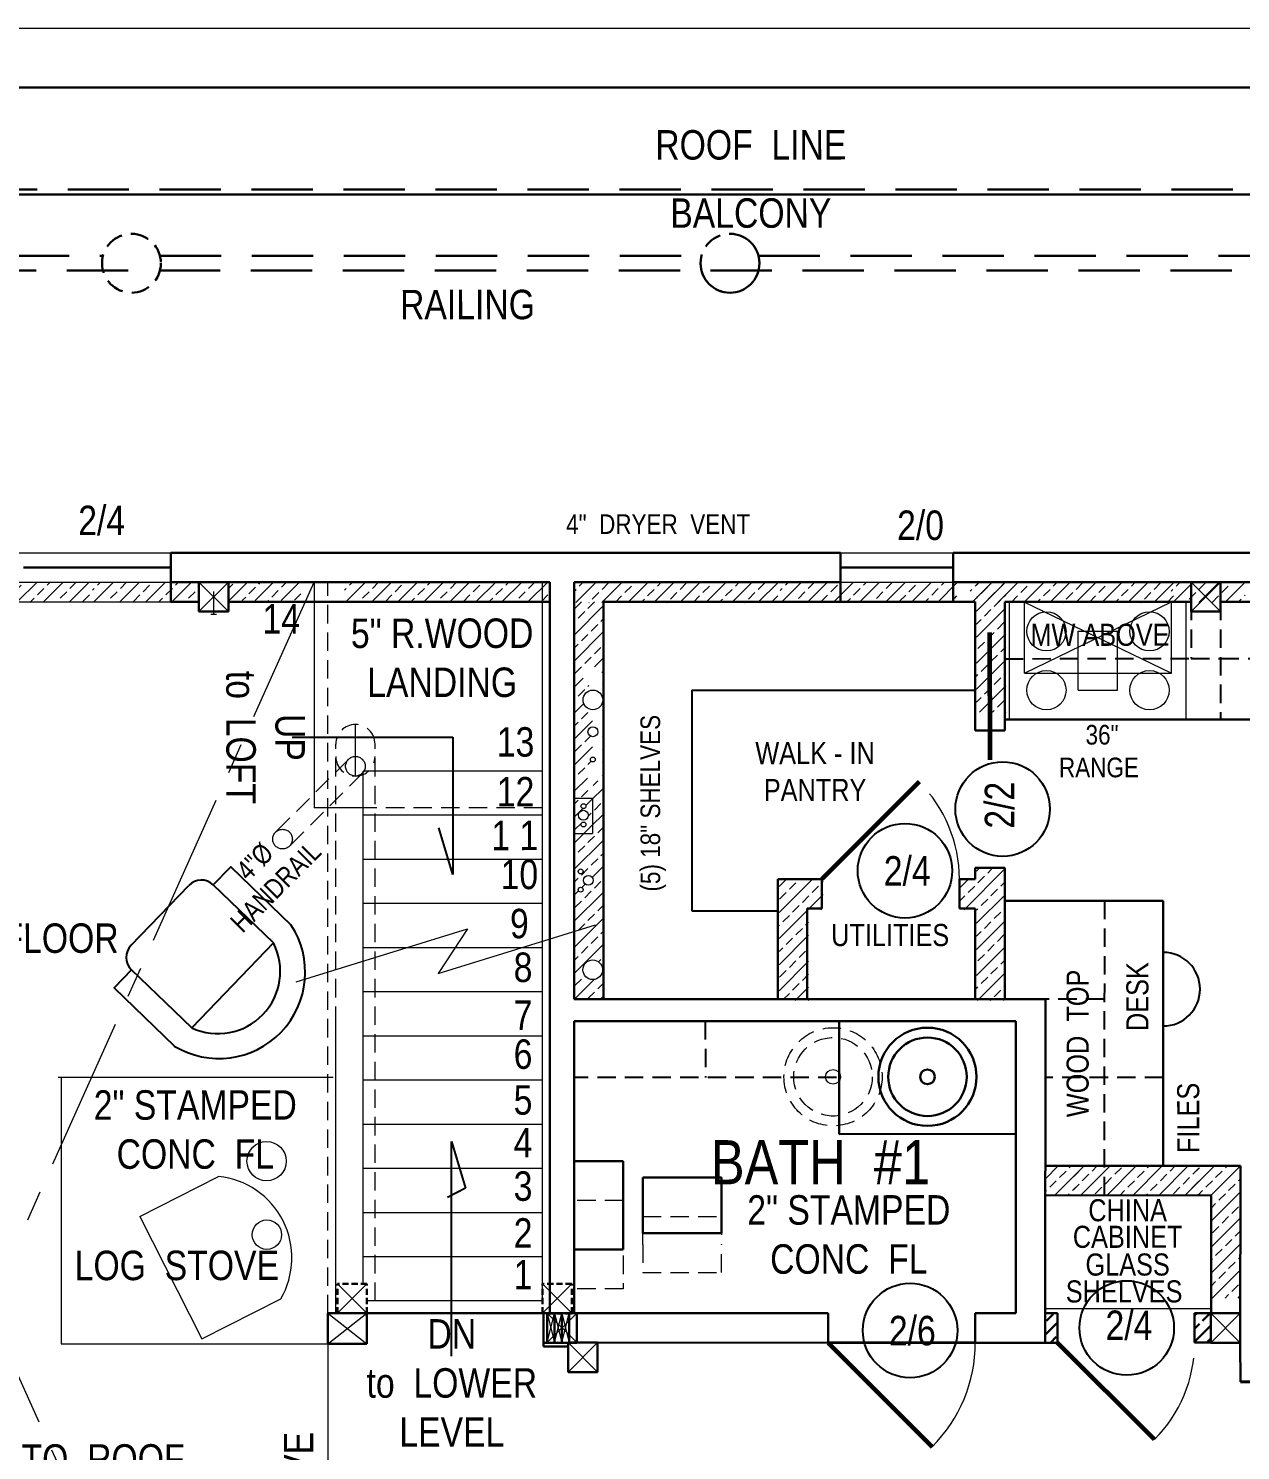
# Model space of a CAD drawing. Header units: inches. Extents: x 3832 to 8152, y 959 to 2015.
# Drawn here: x 7366.6 to 7613.7, y 1483.9 to 1773.8 of the extents above; entities that cross this region are included whole.
import ezdxf

# ---------------------------------------------------------------- set-up
doc = ezdxf.new("R2010")
doc.units = ezdxf.units.IN
doc.header["$MEASUREMENT"] = 0
for name, pattern in [('CENTER', [2, 1.25, -0.25, 0.25, -0.25]), ('DASHDOT2', [0.5, 0.25, -0.125, 0, -0.125]), ('HIDDEN', [0.375, 0.25, -0.125])]:
    doc.linetypes.add(name, pattern=pattern)
for name, color, linetype, lineweight in [('APPLIANCES', 7, 'Continuous', 20), ('BUILT-INS', 36, 'Continuous', 25), ('CABINETS', 36, 'HIDDEN', 25), ('COUNTERTOPS', 7, 'Continuous', 30), ('DOORS', 7, 'Continuous', 60), ('FLOORING', 7, 'Continuous', 20), ('FURNITURE', 36, 'Continuous', 25), ('NEW FRAMING', 6, 'Continuous', 30), ('PLUMBING', 3, 'Continuous', 20), ('ROOF', 7, 'HIDDEN', 30), ('ROOF FRAMING', 7, 'Continuous', 20), ('STAIRS', 7, 'Continuous', 20), ('STAMPED  CONC  FL', 1, 'Continuous', 20), ('STOVE HEATING', 1, 'Continuous', 40), ('WALL FRAMING', 9, 'CENTER', 30), ('WALLS', 7, 'Continuous', 30), ('WINDOWS', 5, 'Continuous', 30)]:
    doc.layers.add(name, color=color, linetype=linetype, lineweight=lineweight)
for name, color, linetype in [('TEXT', 7, 'Continuous'), ('TEXT80', 9, 'Continuous'), ('TITLE BLOCK', 7, 'Continuous')]:
    doc.layers.add(name, color=color, linetype=linetype)
doc.styles.add('ARCHENT', font='technical.ttf', dxfattribs={"height": 6})
pattern_1 = [(45, (2723.5756, 93.7525), (-2.6516504, 2.6516504), []), (45, (2726.2272, 93.7525), (-2.6516504, 2.6516504), [1.875, -0.9375])]

msp = doc.modelspace()

# ---------------------------------------------------------------- hatches: boundary and pattern name
at = {"layer": 'DOORS', "linetype": 'Continuous', "lineweight": 9, "ltscale": 25}
h = msp.add_hatch(dxfattribs=at)
h.set_pattern_fill('ANSI33', color=6, scale=15, style=0)
h.set_pattern_definition([(45, (2402.5394, 396.7866), (-2.6516504, 2.6516504), []), (45, (2405.191, 396.7866), (-2.6516504, 2.6516504), [1.875, -0.9375])])
h.paths.add_polyline_path([(7379.56, 1659.94), (7337.56, 1659.94), (7337.56, 1656.94), (7379.56, 1656.94)])
h.paths.add_polyline_path([(7379.56, 1660.91), (7337.56, 1660.91), (7337.56, 1659.94), (7379.56, 1659.94)])
h = msp.add_hatch(dxfattribs=at)
h.set_pattern_fill('ANSI33', color=6, scale=15, style=0)
h.set_pattern_definition([(45, (2444.6346, 396.7866), (-2.6516504, 2.6516504), []), (45, (2447.2863, 396.7866), (-2.6516504, 2.6516504), [1.875, -0.9375])])
h.paths.add_polyline_path([(7401.34, 1656.94), (7401.34, 1659.94), (7379.65, 1659.94), (7379.65, 1656.94)])
h.paths.add_polyline_path([(7401.34, 1659.94), (7401.34, 1660.91), (7379.65, 1660.91), (7379.65, 1659.94)])
h = msp.add_hatch(dxfattribs=at)
h.set_pattern_fill('ANSI33', color=6, scale=15, style=0)
h.set_pattern_definition([(45, (2445.6567, 397.017), (-2.6516504, 2.6516504), []), (45, (2448.3084, 397.017), (-2.6516504, 2.6516504), [1.875, -0.9375])])
h.paths.add_polyline_path([(7407.34, 1660.17), (7407.34, 1657.17), (7422.67, 1657.17), (7422.67, 1660.17)])
h.paths.add_polyline_path([(7407.34, 1660.91), (7407.34, 1660.17), (7422.67, 1660.17), (7422.67, 1660.91)])
h = msp.add_hatch(dxfattribs=at)
h.set_pattern_fill('ANSI33', color=6, scale=15, style=0)
h.set_pattern_definition([(45, (2496.0007, 396.7866), (-2.6516504, 2.6516504), []), (45, (2498.6523, 396.7866), (-2.6516504, 2.6516504), [1.875, -0.9375])])
h.paths.add_polyline_path([(7473.02, 1659.94), (7431.02, 1659.94), (7431.02, 1656.94), (7473.02, 1656.94)])
h.paths.add_polyline_path([(7473.02, 1660.91), (7431.02, 1660.91), (7431.02, 1659.94), (7473.02, 1659.94)])
h = msp.add_hatch(dxfattribs=at)
h.set_pattern_fill('ANSI33', color=6, scale=15, style=0)
h.set_pattern_definition([(45, (2542.824, 396.599), (-2.6516504, 2.6516504), []), (45, (2545.4756, 396.599), (-2.6516504, 2.6516504), [1.875, -0.9375])])
h.paths.add_polyline_path([(7519.84, 1659.76), (7477.84, 1659.76), (7477.84, 1656.76), (7519.84, 1656.76)])
h.paths.add_polyline_path([(7519.84, 1660.91), (7477.84, 1660.91), (7477.84, 1659.76), (7519.84, 1659.76)])
h = msp.add_hatch(dxfattribs=at)
h.set_pattern_fill('ANSI33', color=6, scale=15, style=0)
h.set_pattern_definition([(45, (2584.8256, 396.7523), (-2.6516504, 2.6516504), []), (45, (2587.4772, 396.7523), (-2.6516504, 2.6516504), [1.875, -0.9375])])
h.paths.add_polyline_path([(7555.84, 1656.91), (7555.84, 1659.91), (7519.84, 1659.91), (7519.84, 1656.91)])
h.paths.add_polyline_path([(7555.84, 1660.91), (7519.84, 1660.91), (7519.84, 1659.91), (7555.84, 1659.91)])
h = msp.add_hatch(dxfattribs=at)
h.set_pattern_fill('ANSI33', color=6, scale=15, style=0)
h.set_pattern_definition([(45, (2623.5272, 396.599), (-2.6516504, 2.6516504), []), (45, (2626.179, 396.599), (-2.6516504, 2.6516504), [1.875, -0.9375])])
h.paths.add_polyline_path([(7600.54, 1659.76), (7558.54, 1659.76), (7558.54, 1656.76), (7600.54, 1656.76)])
h.paths.add_polyline_path([(7600.54, 1660.91), (7558.54, 1660.91), (7558.54, 1659.76), (7600.54, 1659.76)])
h = msp.add_hatch(dxfattribs=at)
h.set_pattern_fill('ANSI33', color=6, scale=15, style=0)
h.set_pattern_definition([(45, (2664.496, 396.599), (-2.6516504, 2.6516504), []), (45, (2667.1475, 396.599), (-2.6516504, 2.6516504), [1.875, -0.9375])])
h.paths.add_polyline_path([(7614.59, 1659.76), (7614.59, 1660.91), (7599.51, 1660.91), (7599.51, 1659.76)])
h.paths.add_polyline_path([(7614.59, 1656.76), (7614.59, 1659.76), (7599.51, 1659.76), (7599.51, 1656.76)])
h = msp.add_hatch(dxfattribs=at)
h.set_pattern_fill('ANSI33', color=6, scale=15, style=0)
h.set_pattern_definition([(45, (2715.569, 93.495), (-2.6516504, 2.6516504), []), (45, (2718.2205, 93.495), (-2.6516504, 2.6516504), [1.875, -0.9375])])
h.paths.add_polyline_path([(7528.59, 1600.15), (7523.58, 1600.15), (7523.58, 1575.65), (7525.59, 1575.65), (7525.59, 1594.15), (7528.59, 1594.15)])
h.paths.add_polyline_path([(7521.58, 1600.15), (7519.59, 1600.15), (7519.59, 1575.65), (7521.58, 1575.65)])
h.paths.add_polyline_path([(7523.58, 1600.15), (7521.58, 1600.15), (7521.58, 1575.65), (7523.58, 1575.65)])
h.paths.add_polyline_path([(7563.58, 1602.42), (7559.84, 1602.42), (7559.84, 1600.15), (7556.59, 1600.15), (7556.59, 1594.15), (7559.84, 1594.15), (7559.84, 1575.65), (7563.58, 1575.65)])
h.paths.add_polyline_path([(7565.58, 1602.42), (7563.58, 1602.42), (7563.58, 1575.65), (7565.58, 1575.66)])
h.paths.add_polyline_path([(7559.83, 1634.42), (7565.85, 1634.42), (7565.83, 1660.65), (7559.83, 1660.65)])
h = msp.add_hatch(dxfattribs=at)
h.set_pattern_fill('ANSI33', color=6, scale=15, style=0)
h.set_pattern_definition(pattern_1)
h.paths.add_polyline_path([(7481.59, 1638.91), (7481.59, 1639.69, -0.407485), (7479.64, 1641.69), (7477.84, 1641.69), (7477.84, 1620.99), (7479.78, 1620.99, -0.299331), (7481.59, 1622.24), (7481.59, 1624.26, -0.387451), (7481.14, 1624.76, -0.387451), (7481.59, 1625.26), (7481.59, 1629.42, -0.400785), (7480.64, 1630.42, -0.400785), (7481.59, 1631.42), (7481.59, 1634.91, -0.407485), (7479.64, 1636.91, -0.407485)])
h.paths.add_polyline_path([(7479.64, 1620.24, -0.096396), (7479.78, 1620.99), (7477.84, 1620.99), (7477.84, 1619.49), (7479.78, 1619.49, -0.096396)])
h.paths.add_polyline_path([(7481.59, 1618.24, -0.299331), (7479.78, 1619.49), (7477.84, 1619.49), (7477.84, 1616.91), (7481.59, 1616.91)])
h.paths.add_polyline_path([(7483.59, 1619.49), (7483.49, 1619.49, -0.31192), (7481.59, 1618.24), (7481.59, 1600.61, -0.126029), (7481.71, 1600.13, -0.126029), (7481.59, 1599.65), (7481.59, 1583.91, -0.375424), (7483.59, 1582.2)])
h.paths.add_polyline_path([(7483.59, 1620.67, 0.042373), (7483.49, 1620.99), (7481.59, 1620.99), (7481.59, 1619.49), (7483.49, 1619.49, 0.042373), (7483.59, 1619.81)])
h.paths.add_polyline_path([(7481.59, 1620.99), (7479.78, 1620.99, 0.096396), (7479.64, 1620.24, 0.096396), (7479.78, 1619.49), (7481.59, 1619.49)])
h.paths.add_polyline_path([(7481.59, 1609.71), (7477.84, 1609.71), (7477.84, 1589.7), (7481.59, 1590.86), (7481.59, 1599.65, -0.776153), (7479.71, 1600.13, -0.776153), (7481.59, 1600.61)])
h.paths.add_polyline_path([(7479.65, 1601.96, -1), (7478.65, 1601.96, -1)], flags=16)
h.paths.add_polyline_path([(7479.65, 1598.23, -1), (7478.65, 1598.23, -1)], flags=16)
h.paths.add_polyline_path([(7481.59, 1590.86), (7477.84, 1589.7), (7477.84, 1575.91), (7481.59, 1575.91), (7481.59, 1579.91, -0.411157), (7479.61, 1581.91, -0.411157), (7481.59, 1583.91)])
h.paths.add_polyline_path([(7483.59, 1581.62, -0.375424), (7481.59, 1579.91), (7481.59, 1575.91), (7483.59, 1575.91)])
h.paths.add_polyline_path([(7481.58, 1616.91), (7477.84, 1616.91), (7477.84, 1609.71), (7481.58, 1609.71)])
h.paths.add_polyline_path([(7478.72, 1613.41, -1), (7480.72, 1613.41, -1)], flags=16)
h.paths.add_polyline_path([(7480.22, 1611.52, -1), (7479.22, 1611.52, -1)], flags=16)
h.paths.add_polyline_path([(7479.22, 1615.25, -1), (7480.22, 1615.25, -1)], flags=16)
edge = h.paths.add_edge_path()
edge.add_line((7483.84, 1656.91), (7477.84, 1656.91))
edge.add_line((7477.84, 1656.91), (7477.84, 1641.69))
edge.add_line((7477.84, 1641.69), (7479.64, 1641.69))
edge.add_arc((7481.64, 1641.69), 2, -12.3188, 180, ccw=False)
edge.add_line((7483.59, 1641.26), (7483.59, 1637.34))
edge.add_arc((7481.64, 1636.91), 2, -12.3188, 12.3188, ccw=False)
edge.add_line((7483.59, 1636.48), (7483.59, 1620.99))
edge.add_line((7483.59, 1620.99), (7483.84, 1620.99))
edge.add_line((7483.84, 1620.99), (7483.84, 1656.91))
h = msp.add_hatch(dxfattribs=at)
h.set_pattern_fill('ANSI33', color=6, scale=15, style=0)
h.set_pattern_definition(pattern_1)
h.paths.add_polyline_path([(7605.18, 1541.95), (7579.59, 1541.96), (7579.59, 1535.95), (7605.18, 1535.91)])
h.paths.add_polyline_path([(7579.59, 1541.96), (7577.59, 1541.96), (7577.59, 1535.95), (7579.59, 1535.95)])
h.paths.add_polyline_path([(7577.59, 1541.96), (7573.87, 1541.96), (7573.86, 1535.96), (7577.59, 1535.95)])
h = msp.add_hatch(dxfattribs=at)
h.set_pattern_fill('ANSI33', color=6, scale=15, style=0)
h.set_pattern_definition(pattern_1)
h.paths.add_polyline_path([(7613.64, 1535.9), (7607.65, 1535.91), (7607.65, 1514.97), (7613.61, 1514.96)])
h.paths.add_polyline_path([(7613.65, 1541.95), (7579.59, 1541.96), (7579.59, 1535.95), (7607.65, 1535.91), (7613.64, 1535.9)])
at = {"layer": 'NEW FRAMING', "linetype": 'Continuous', "lineweight": 9, "ltscale": 25}
h = msp.add_hatch(dxfattribs=at)
h.set_pattern_fill('ANSI33', color=256, scale=15, style=0)
h.set_pattern_definition([(45, (2584.8256, 396.7523), (-2.6516504, 2.6516504), []), (45, (2587.4772, 396.7523), (-2.6516504, 2.6516504), [1.875, -0.9375])])
h.paths.add_polyline_path([(7555.84, 1656.91), (7555.84, 1659.91), (7519.84, 1659.91), (7519.84, 1656.91)])
h.paths.add_polyline_path([(7555.84, 1660.91), (7519.84, 1660.91), (7519.84, 1659.91), (7555.84, 1659.91)])
at = {"layer": 'WALLS', "ltscale": 25}
h = msp.add_hatch(dxfattribs=at)
h.set_pattern_fill('ANSI33', color=6, scale=15, style=0)
h.set_pattern_definition(pattern_1)
h.paths.add_polyline_path([(7576.37, 1511.91), (7573.85, 1511.91), (7573.84, 1505.91), (7576.37, 1505.91)])
h.paths.add_polyline_path([(7607.6, 1511.91), (7604.3, 1511.91), (7604.3, 1505.95), (7607.6, 1505.96)])

# ---------------------------------------------------------------- linework, layer by layer
at = {"layer": 'APPLIANCES', "color": 9, "lineweight": 30, "ltscale": 15}
msp.add_line((7603.6, 1660.91), (7603.58, 1654.91), dxfattribs=at)
at = {"layer": 'APPLIANCES', "color": 6, "linetype": 'Continuous', "lineweight": 20, "ltscale": 25}
for p, q in [((7566.59, 1632.91), (7566.59, 1656.89)), ((7569.59, 1642.38), (7569.59, 1656.89)), ((7599.59, 1642.38), (7599.58, 1656.89)), ((7602.59, 1632.91), (7602.58, 1656.89)), ((7580.59, 1638.89), (7580.59, 1650.93)), ((7580.59, 1650.93), (7588.59, 1650.93)), ((7588.59, 1638.89), (7588.59, 1650.93)), ((7569.59, 1642.38), (7599.59, 1642.38)), ((7580.59, 1638.89), (7588.59, 1638.89))]:
    msp.add_line(p, q, dxfattribs=at)
at = {"layer": 'APPLIANCES', "color": 6, "linetype": 'Continuous', "lineweight": 9, "ltscale": 150}
for p, q in [((7569.5, 1656.89), (7599.59, 1642.38)), ((7569.59, 1642.38), (7599.59, 1656.89))]:
    msp.add_line(p, q, dxfattribs=at)
at = {"layer": 'APPLIANCES', "color": 7, "lineweight": 20, "ltscale": 15}
msp.add_line((7389.29, 1531.66), (7405.34, 1539.8), dxfattribs=at)
at = {"layer": 'APPLIANCES', "color": 6, "ltscale": 15}
for centre in [(7574.09, 1650.89), (7595.09, 1650.89), (7574.09, 1638.89), (7595.09, 1638.89)]:
    msp.add_circle(centre, 4, dxfattribs=at)
at = {"layer": 'BUILT-INS', "color": 6, "ltscale": 15}
for p, q in [((7501.84, 1638.91), (7501.84, 1593.91)), ((7501.84, 1638.91), (7559.59, 1638.9)), ((7501.84, 1593.91), (7519.34, 1593.91))]:
    msp.add_line(p, q, dxfattribs=at)
at = {"layer": 'CABINETS', "color": 6, "ltscale": 15}
for p, q in [((7603.58, 1656.89), (7603.56, 1645.37)), ((7609.58, 1656.9), (7609.58, 1632.91)), ((7565.6, 1645.31), (7603.56, 1645.37)), ((7603.56, 1645.37), (7609.58, 1645.38)), ((7609.58, 1645.38), (7675.59, 1645.4)), ((7585.91, 1595.96), (7585.85, 1536.08)), ((7504.56, 1571.46), (7504.57, 1559.96)), ((7531.3, 1559.94), (7477.84, 1559.99))]:
    msp.add_line(p, q, dxfattribs=at)
at = {"layer": 'CABINETS', "color": 6, "linetype": 'HIDDEN', "ltscale": 15}
for p, q in [((7585.89, 1575.91), (7573.89, 1575.91)), ((7597.89, 1559.96), (7573.89, 1559.96))]:
    msp.add_line(p, q, dxfattribs=at)
at = {"layer": 'CABINETS', "color": 6, "linetype": 'Continuous', "lineweight": 20, "ltscale": 25}
msp.add_line((7573.9, 1512.91), (7607.65, 1512.91), dxfattribs=at)
at = {"layer": 'COUNTERTOPS', "color": 6, "ltscale": 15}
for p, q in [((7565.6, 1632.91), (7729.59, 1632.91)), ((7597.91, 1595.96), (7565.6, 1595.96)), ((7531.84, 1548.41), (7567.84, 1548.51))]:
    msp.add_line(p, q, dxfattribs=at)
at = {"layer": 'COUNTERTOPS', "color": 6, "linetype": 'Continuous', "ltscale": 25}
for p, q in [((7597.91, 1595.96), (7597.89, 1541.95)), ((7531.84, 1548.41), (7531.84, 1571.41))]:
    msp.add_line(p, q, dxfattribs=at)
at = {"layer": 'COUNTERTOPS', "color": 6, "linetype": 'Continuous', "lineweight": 40, "ltscale": 25}
msp.add_line((7676.64, 1497.9), (7613.64, 1497.96), dxfattribs=at)
at = {"layer": 'DOORS', "color": 6, "linetype": 'Continuous', "ltscale": 15}
msp.add_line((7562.59, 1624.68), (7562.58, 1650.68), dxfattribs=at)
at = {"layer": 'DOORS', "color": 6, "ltscale": 15}
for p, q in [((7548.13, 1620.21), (7528.34, 1600.4)), ((7596.1, 1486.16), (7576.37, 1505.85))]:
    msp.add_line(p, q, dxfattribs=at)
at = {"layer": 'DOORS', "color": 9, "linetype": 'Continuous', "ltscale": 15}
msp.add_line((7529.59, 1505.91), (7550.81, 1484.7), dxfattribs=at)
at = {"layer": 'DOORS', "color": 9, "linetype": 'Continuous', "lineweight": 5, "ltscale": 15}
msp.add_arc((7529.59, 1505.91), 30, 315, 0, dxfattribs=at)
at = {"layer": 'FLOORING', "color": 6, "linetype": 'Continuous', "lineweight": 40, "ltscale": 25}
msp.add_line((7529.59, 1505.95), (7559.59, 1505.89), dxfattribs=at)
at = {"layer": 'FURNITURE', "linetype": 'Continuous', "ltscale": 0.75}
for p, q in [((7387.5, 1586.9), (7399.26, 1599.12)), ((7416.53, 1587.38), (7399.88, 1570.08))]:
    msp.add_line(p, q, dxfattribs=at)
for points in [[(7416.53, 1587.38), (7416.53, 1587.38), (7404.25, 1599.21), (7407.82, 1602.92), (7420.1, 1591.09)], [(7399.89, 1570.09), (7399.89, 1570.09), (7387.61, 1581.91), (7384.04, 1578.21), (7396.33, 1566.38)]]:
    msp.add_lwpolyline(points, dxfattribs=at)
for centre, radius, start, end in [((7401.8, 1596.67), 3.53, 46.0859, 136.0859), ((7405.43, 1581.41), 17.58, 238.7663, 33.4056), ((7390.06, 1584.46), 3.53, 136.0859, 226.0859), ((7405.24, 1581.59), 12.69, 245.0105, 27.1613)]:
    msp.add_arc(centre, radius, start, end, dxfattribs=at)
at = {"layer": 'FURNITURE', "color": 46, "ltscale": 15}
msp.add_arc((7597.9, 1577.96), 7.5, 269.9192, 89.9192, dxfattribs=at)
at = {"layer": 'NEW FRAMING', "ltscale": 15}
for p, q in [((7483.84, 1656.91), (7559.59, 1656.91)), ((7559.59, 1630.68), (7559.59, 1656.91)), ((7559.59, 1600.41), (7559.59, 1602.68)), ((7559.59, 1575.91), (7559.59, 1594.41))]:
    msp.add_line(p, q, dxfattribs=at)
at = {"layer": 'PLUMBING', "lineweight": 20, "ltscale": 15}
for p, q in [((7477.84, 1616.91), (7481.58, 1616.91)), ((7481.58, 1616.91), (7481.58, 1609.71)), ((7477.84, 1609.71), (7481.58, 1609.71))]:
    msp.add_line(p, q, dxfattribs=at)
at = {"layer": 'PLUMBING', "color": 6, "linetype": 'Continuous', "lineweight": 30, "ltscale": 15}
for p, q in [((7487.84, 1542.91), (7477.84, 1542.91)), ((7487.84, 1524.91), (7487.84, 1542.91)), ((7491.84, 1528.21), (7491.84, 1539.61)), ((7491.84, 1539.61), (7507.84, 1539.61)), ((7507.84, 1539.61), (7507.84, 1528.21)), ((7491.84, 1528.21), (7507.84, 1528.21)), ((7487.84, 1524.91), (7477.84, 1524.91))]:
    msp.add_line(p, q, dxfattribs=at)
at = {"layer": 'PLUMBING', "color": 9, "linetype": 'HIDDEN', "lineweight": 20, "ltscale": 15}
for p, q in [((7487.84, 1534.91), (7477.84, 1534.91)), ((7487.84, 1534.91), (7487.84, 1516.91)), ((7491.84, 1525.91), (7491.84, 1531.61)), ((7491.84, 1531.61), (7507.84, 1531.61)), ((7507.84, 1531.61), (7507.84, 1525.91)), ((7491.84, 1525.91), (7491.84, 1520.21)), ((7507.84, 1520.21), (7507.84, 1525.91)), ((7491.84, 1520.21), (7507.84, 1520.21)), ((7487.84, 1516.91), (7477.84, 1516.91))]:
    msp.add_line(p, q, dxfattribs=at)
at = {"layer": 'PLUMBING', "color": 3, "linetype": 'HIDDEN', "lineweight": 20, "ltscale": 15}
for p, q in [((7487.84, 1525.91), (7487.84, 1534.91)), ((7487.84, 1533.91), (7487.84, 1524.91))]:
    msp.add_line(p, q, dxfattribs=at)
at = {"layer": 'PLUMBING', "color": 3, "lineweight": 20, "ltscale": 15}
for centre, radius in [((7481.64, 1636.91), 2), ((7481.64, 1630.42), 1), ((7481.64, 1624.76), 0.5), ((7479.72, 1613.41), 1), ((7479.72, 1615.25), 0.5), ((7479.72, 1611.52), 0.5), ((7479.15, 1601.96), 0.5), ((7480.71, 1600.13), 1), ((7479.15, 1598.23), 0.5), ((7481.61, 1581.91), 2)]:
    msp.add_circle(centre, radius, dxfattribs=at)
at = {"layer": 'PLUMBING', "color": 252, "linetype": 'HIDDEN', "lineweight": 20, "ltscale": 15}
for radius in [10, 8]:
    msp.add_circle((7530.59, 1560.1), radius, dxfattribs=at)
at = {"layer": 'PLUMBING', "color": 6, "linetype": 'Continuous', "lineweight": 30, "ltscale": 15}
for radius in [10, 8, 1.5]:
    msp.add_circle((7549.84, 1560.1), radius, dxfattribs=at)
at = {"layer": 'PLUMBING', "color": 252, "linetype": 'Continuous', "lineweight": 5, "ltscale": 15}
msp.add_circle((7530.59, 1560.1), 1.5, dxfattribs=at)
at = {"layer": 'ROOF', "linetype": 'Continuous', "ltscale": 50}
msp.add_line((7215.55, 1739.91), (7757.59, 1739.91), dxfattribs=at)
at = {"layer": 'ROOF', "linetype": 'HIDDEN', "ltscale": 50}
for p, q in [((7224.59, 1740.91), (7787.59, 1740.91)), ((7287.4, 1727.41), (7381.78, 1727.41)), ((7393.4, 1727.41), (7503.78, 1727.41)), ((7515.4, 1727.41), (7625.78, 1727.41)), ((7224.4, 1724.41), (7735.78, 1724.41))]:
    msp.add_line(p, q, dxfattribs=at)
at = {"layer": 'ROOF', "ltscale": 15}
for centre in [(7387.59, 1725.91), (7509.59, 1725.91)]:
    msp.add_circle(centre, 6, dxfattribs=at)
at = {"layer": 'ROOF FRAMING', "color": 1, "linetype": 'DASHDOT2', "lineweight": 9, "ltscale": 150}
msp.add_line((7433.24, 1621.39), (7433.24, 1631.91), dxfattribs=at)
at = {"layer": 'STAIRS', "color": 7, "linetype": 'CENTER', "lineweight": 9, "ltscale": 25}
for p, q in [((7289.59, 1359.91), (7424.84, 1660.91)), ((7293.94, 1654.89), (7427.59, 1359.91))]:
    msp.add_line(p, q, dxfattribs=at)
at = {"layer": 'STAIRS', "linetype": 'Continuous', "ltscale": 15}
for p, q in [((7424.84, 1660.91), (7424.84, 1614.91)), ((7471.34, 1514.41), (7471.34, 1660.91)), ((7434.84, 1517.92), (7434.84, 1622.41)), ((7434.84, 1614.91), (7424.84, 1614.91))]:
    msp.add_line(p, q, dxfattribs=at)
at = {"layer": 'STAIRS', "linetype": 'HIDDEN', "ltscale": 15}
for p, q in [((7427.59, 1511.89), (7427.59, 1660.91)), ((7429.24, 1514.41), (7429.24, 1627.91)), ((7437.24, 1514.41), (7437.24, 1627.91))]:
    msp.add_line(p, q, dxfattribs=at)
at = {"layer": 'STAIRS', "color": 9, "linetype": 'HIDDEN', "lineweight": 9, "ltscale": 15}
for p, q in [((7431.83, 1624.8), (7416.98, 1609.96)), ((7434.66, 1621.98), (7419.81, 1607.13))]:
    msp.add_line(p, q, dxfattribs=at)
at = {"layer": 'STAIRS', "ltscale": 15}
for p, q in [((7471.34, 1622.41), (7434.84, 1622.41)), ((7471.34, 1613.41), (7434.84, 1613.41)), ((7471.34, 1604.41), (7434.84, 1604.41)), ((7471.34, 1595.41), (7434.84, 1595.41)), ((7471.34, 1586.41), (7434.84, 1586.41)), ((7471.34, 1577.41), (7434.84, 1577.41)), ((7471.34, 1568.41), (7434.84, 1568.41)), ((7471.34, 1559.41), (7434.84, 1559.41)), ((7471.34, 1550.41), (7434.84, 1550.41)), ((7471.34, 1541.41), (7434.84, 1541.41)), ((7471.34, 1532.41), (7434.84, 1532.41)), ((7471.34, 1523.41), (7434.84, 1523.41)), ((7471.34, 1514.41), (7435.59, 1514.41))]:
    msp.add_line(p, q, dxfattribs=at)
at = {"layer": 'STAIRS', "color": 9, "linetype": 'HIDDEN', "lineweight": 20, "ltscale": 15}
msp.add_line((7471.34, 1614.91), (7434.84, 1614.91), dxfattribs=at)
at = {"layer": 'STAIRS', "lineweight": 20, "ltscale": 15}
for p, q in [((7421.13, 1579.48), (7456.07, 1590.27)), ((7450.13, 1581.14), (7482.2, 1591.05)), ((7456.07, 1590.27), (7450.13, 1581.14)), ((7429.24, 1511.91), (7429.24, 1571.91))]:
    msp.add_line(p, q, dxfattribs=at)
at = {"layer": 'STAIRS', "linetype": 'CENTER', "lineweight": 9, "ltscale": 25}
msp.add_line((7427.59, 1505.67), (7427.59, 1359.91), dxfattribs=at)
at = {"layer": 'STAIRS', "color": 9, "linetype": 'DASHDOT2', "lineweight": 9, "ltscale": 150}
for centre in [(7433.24, 1623.39), (7418.39, 1608.54)]:
    msp.add_circle(centre, 2, dxfattribs=at)
at = {"layer": 'STAIRS', "linetype": 'HIDDEN', "ltscale": 15}
msp.add_arc((7433.24, 1627.91), 4, 0, 180, dxfattribs=at)
at = {"layer": 'STAIRS', "color": 9, "linetype": 'HIDDEN', "lineweight": 9, "ltscale": 15}
msp.add_arc((7433.24, 1625.39), 4, 180, 0, dxfattribs=at)
at = {"layer": 'STAMPED  CONC  FL', "color": 6, "ltscale": 15}
for p, q in [((7428.68, 1559.93), (7372.68, 1559.93)), ((7373.24, 1559.93), (7373.24, 1505.67)), ((7373.24, 1505.67), (7427.68, 1505.67))]:
    msp.add_line(p, q, dxfattribs=at)
at = {"layer": 'STOVE HEATING', "color": 7, "lineweight": 20, "ltscale": 15}
for p, q in [((7389.29, 1531.66), (7401.96, 1506.69)), ((7401.96, 1506.69), (7418.01, 1514.83))]:
    msp.add_line(p, q, dxfattribs=at)
for centre, radius in [((7415.14, 1542.9), 4), ((7415.2, 1527.92), 3)]:
    msp.add_circle(centre, radius, dxfattribs=at)
at = {"layer": 'STOVE HEATING', "color": 7, "linetype": 'DASHDOT2', "lineweight": 9, "ltscale": 150}
msp.add_arc((7403.65, 1523.24), 16.64, 329.6391, 84.1687, dxfattribs=at)
at = {"layer": 'TEXT', "color": 9, "linetype": 'Continuous', "ltscale": 15}
for p, q in [((7420.36, 1629.35), (7453.09, 1629.35)), ((7453.09, 1629.35), (7453.09, 1601.33)), ((7453.09, 1601.33), (7450.23, 1610.81))]:
    msp.add_line(p, q, dxfattribs=at)
at = {"layer": 'TEXT', "linetype": 'Continuous', "ltscale": 15}
for p, q in [((7452.81, 1503.18), (7452.81, 1546.89)), ((7452.81, 1546.89), (7455.67, 1537.42))]:
    msp.add_line(p, q, dxfattribs=at)
at = {"layer": 'TEXT', "ltscale": 15}
msp.add_line((7455.67, 1537.42), (7452.02, 1535.48), dxfattribs=at)
at = {"layer": 'TEXT', "color": 6, "linetype": 'Continuous', "ltscale": 15}
for centre in [(7565.16, 1614.66), (7545.26, 1602.09), (7590.46, 1508.91)]:
    msp.add_circle(centre, 9.63, dxfattribs=at)
at = {"layer": 'TEXT', "color": 9, "linetype": 'Continuous', "ltscale": 15}
msp.add_circle((7546.3, 1508.4), 9.63, dxfattribs=at)
at = {"layer": 'TITLE BLOCK', "color": 7, "linetype": 'Continuous', "lineweight": 0, "ltscale": 0.5}
msp.add_line((7938.58, 1773.76), (7122.59, 1773.76), dxfattribs=at)
at = {"layer": 'TITLE BLOCK', "color": 7, "linetype": 'Continuous', "lineweight": 30, "ltscale": 0.5}
msp.add_line((7926.58, 1761.76), (7146.59, 1761.76), dxfattribs=at)
at = {"layer": 'WALL FRAMING', "color": 7, "ltscale": 15}
for p, q in [((7407.34, 1660.91), (7401.34, 1660.91)), ((7609.58, 1660.92), (7603.58, 1660.92)), ((7529.59, 1511.91), (7529.59, 1505.91))]:
    msp.add_line(p, q, dxfattribs=at)
at = {"layer": 'WALL FRAMING', "color": 9, "linetype": 'Continuous', "lineweight": 9, "ltscale": 150}
for p, q in [((7404.34, 1659.02), (7404.34, 1654.33)), ((7404.34, 1654.33), (7403.75, 1654.33)), ((7404.93, 1654.33), (7404.34, 1654.33))]:
    msp.add_line(p, q, dxfattribs=at)
at = {"layer": 'WALL FRAMING', "color": 1, "linetype": 'Continuous', "lineweight": 9, "ltscale": 15}
for p, q in [((7429.59, 1517.92), (7435.59, 1511.92)), ((7429.59, 1511.92), (7435.59, 1517.92)), ((7471.34, 1517.91), (7477.34, 1511.91)), ((7471.34, 1511.91), (7477.34, 1517.91)), ((7472.34, 1511.93), (7478.34, 1505.93)), ((7472.34, 1505.93), (7478.34, 1511.93))]:
    msp.add_line(p, q, dxfattribs=at)
at = {"layer": 'WALL FRAMING', "color": 1, "linetype": 'HIDDEN', "ltscale": 5}
for p, q in [((7429.59, 1511.92), (7429.59, 1517.92)), ((7435.59, 1517.92), (7429.59, 1517.92)), ((7435.59, 1511.92), (7435.59, 1517.92)), ((7471.34, 1511.91), (7471.34, 1517.91)), ((7477.34, 1517.91), (7471.34, 1517.91)), ((7477.34, 1511.91), (7477.34, 1517.91)), ((7435.59, 1511.91), (7429.59, 1511.91)), ((7477.34, 1511.89), (7471.34, 1511.89))]:
    msp.add_line(p, q, dxfattribs=at)
at = {"layer": 'WALL FRAMING', "color": 7, "linetype": 'Continuous', "lineweight": 9, "ltscale": 25}
for p, q in [((7427.59, 1505.67), (7435.59, 1511.92)), ((7427.59, 1511.92), (7435.59, 1505.67))]:
    msp.add_line(p, q, dxfattribs=at)
at = {"layer": 'WALL FRAMING', "color": 1, "ltscale": 15}
for p, q in [((7472.34, 1505.93), (7472.34, 1511.93)), ((7478.34, 1511.93), (7472.34, 1511.93)), ((7478.34, 1505.93), (7478.34, 1511.93)), ((7478.34, 1505.91), (7472.34, 1505.91))]:
    msp.add_line(p, q, dxfattribs=at)
at = {"layer": 'WALL FRAMING', "color": 9, "ltscale": 15}
for p, q in [((7472.34, 1505.91), (7472.34, 1511.87)), ((7473.84, 1505.91), (7473.84, 1511.91)), ((7475.34, 1505.91), (7475.34, 1511.91)), ((7476.84, 1505.95), (7476.84, 1511.95)), ((7482.59, 1505.93), (7476.59, 1505.93))]:
    msp.add_line(p, q, dxfattribs=at)
at = {"layer": 'WALL FRAMING', "ltscale": 15}
msp.add_line((7480.09, 1511.91), (7474.09, 1511.91), dxfattribs=at)
at = {"layer": 'WALL FRAMING', "color": 6, "ltscale": 15}
for p, q in [((7613.6, 1511.91), (7607.6, 1511.91)), ((7613.6, 1505.91), (7613.6, 1511.91)), ((7613.6, 1505.91), (7607.6, 1505.91))]:
    msp.add_line(p, q, dxfattribs=at)
at = {"layer": 'WALL FRAMING', "color": 6, "linetype": 'Continuous', "lineweight": 9, "ltscale": 15}
for p, q in [((7607.6, 1511.91), (7613.6, 1505.91)), ((7607.6, 1505.91), (7613.6, 1511.91))]:
    msp.add_line(p, q, dxfattribs=at)
at = {"layer": 'WALL FRAMING', "color": 6, "linetype": 'Continuous', "lineweight": 30, "ltscale": 15}
msp.add_line((7607.6, 1505.91), (7607.6, 1511.91), dxfattribs=at)
at = {"layer": 'WALL FRAMING', "color": 7, "linetype": 'Continuous', "lineweight": 9, "ltscale": 15}
for p, q in [((7476.59, 1505.93), (7482.59, 1499.93)), ((7476.59, 1499.93), (7482.59, 1505.93))]:
    msp.add_line(p, q, dxfattribs=at)
at = {"layer": 'WALL FRAMING', "ltscale": 15}
msp.add_circle((7509.59, 1725.91), 6, dxfattribs=at)
at = {"layer": 'WALL FRAMING', "color": 6, "lineweight": 5, "ltscale": 15}
for centre, start, end in [((7528.34, 1600.4), 0.0288, 45.0288), ((7576.3, 1505.96), 315, 0)]:
    msp.add_arc(centre, 28, start, end, dxfattribs=at)
at = {"layer": 'WALLS', "lineweight": 20, "ltscale": 15}
for p, q in [((7335.59, 1666.91), (7395.59, 1666.91)), ((7532.09, 1666.91), (7555.09, 1666.91)), ((7535.86, 1666.91), (7555.09, 1666.91)), ((7335.59, 1660.91), (7395.59, 1660.91)), ((7532.09, 1660.91), (7555.24, 1660.91)), ((7535.86, 1660.91), (7555.09, 1660.91)), ((7535.86, 1656.91), (7558.86, 1656.91))]:
    msp.add_line(p, q, dxfattribs=at)
at = {"layer": 'WALLS', "color": 7, "ltscale": 15}
for p, q in [((7395.59, 1666.91), (7395.59, 1660.91)), ((7477.84, 1575.91), (7573.89, 1575.91)), ((7573.84, 1505.91), (7573.89, 1575.91)), ((7477.84, 1571.41), (7477.84, 1511.91)), ((7477.84, 1571.41), (7567.84, 1571.41)), ((7567.84, 1511.91), (7567.84, 1571.41)), ((7435.59, 1511.92), (7427.59, 1511.92)), ((7427.59, 1505.67), (7427.59, 1511.91)), ((7472.84, 1511.91), (7434.84, 1511.93)), ((7435.59, 1505.67), (7435.59, 1511.91)), ((7471.59, 1505.16), (7471.59, 1511.87)), ((7529.59, 1511.91), (7472.84, 1511.91)), ((7567.84, 1511.91), (7559.59, 1511.91)), ((7559.59, 1511.91), (7559.59, 1505.89)), ((7435.59, 1505.67), (7427.59, 1505.67)), ((7476.84, 1505.91), (7471.59, 1505.91)), ((7476.59, 1505.16), (7471.59, 1505.16)), ((7476.59, 1499.93), (7476.59, 1505.93)), ((7529.59, 1505.95), (7478.94, 1505.91)), ((7482.59, 1499.93), (7482.59, 1505.93)), ((7573.84, 1505.91), (7559.59, 1505.91)), ((7482.59, 1499.93), (7476.59, 1499.93))]:
    msp.add_line(p, q, dxfattribs=at)
at = {"layer": 'WALLS', "ltscale": 15}
for p, q in [((7395.59, 1666.91), (7532.09, 1666.91)), ((7532.09, 1666.91), (7532.09, 1656.91)), ((7555.09, 1666.91), (7670.59, 1666.91)), ((7555.09, 1666.91), (7555.09, 1656.91)), ((7395.59, 1660.91), (7472.84, 1660.91)), ((7401.34, 1654.91), (7401.34, 1660.91)), ((7407.34, 1654.91), (7407.34, 1660.91)), ((7477.84, 1660.91), (7532.09, 1660.91)), ((7555.09, 1660.91), (7567.84, 1660.91)), ((7567.84, 1660.91), (7670.59, 1660.91)), ((7603.58, 1654.92), (7603.58, 1660.92)), ((7609.58, 1654.92), (7609.58, 1660.92)), ((7483.59, 1656.91), (7559.59, 1656.91)), ((7407.34, 1654.91), (7401.34, 1654.91)), ((7609.58, 1654.92), (7603.58, 1654.92))]:
    msp.add_line(p, q, dxfattribs=at)
at = {"layer": 'WALLS', "color": 6, "ltscale": 15}
for p, q in [((7395.59, 1660.91), (7395.59, 1656.91)), ((7395.59, 1656.91), (7401.34, 1656.91)), ((7407.34, 1656.91), (7472.84, 1656.91)), ((7559.59, 1630.68), (7559.59, 1656.91)), ((7565.6, 1630.68), (7565.59, 1656.91)), ((7565.59, 1656.89), (7603.58, 1656.89)), ((7609.58, 1656.9), (7670.59, 1656.91)), ((7559.59, 1630.68), (7565.59, 1630.68)), ((7519.34, 1600.41), (7528.34, 1600.41)), ((7528.34, 1594.41), (7528.34, 1600.41)), ((7556.34, 1594.41), (7556.34, 1600.48)), ((7556.34, 1600.41), (7559.59, 1600.41)), ((7559.59, 1600.41), (7559.59, 1602.68)), ((7559.59, 1602.68), (7565.59, 1602.68)), ((7565.6, 1575.91), (7565.59, 1602.68)), ((7525.34, 1594.41), (7528.34, 1594.41)), ((7556.34, 1594.41), (7559.59, 1594.41)), ((7559.59, 1575.91), (7559.59, 1594.41)), ((7613.65, 1541.95), (7573.89, 1541.96)), ((7613.65, 1541.96), (7613.59, 1505.91)), ((7607.65, 1535.91), (7573.89, 1535.96)), ((7607.65, 1535.91), (7607.65, 1511.91)), ((7576.37, 1511.91), (7573.84, 1511.91)), ((7576.37, 1505.84), (7576.37, 1511.91)), ((7607.6, 1511.96), (7604.3, 1511.95)), ((7604.3, 1505.95), (7604.3, 1511.95)), ((7576.37, 1505.91), (7573.84, 1505.91)), ((7607.6, 1505.96), (7604.3, 1505.95))]:
    msp.add_line(p, q, dxfattribs=at)
at = {"layer": 'WALLS', "color": 7, "linetype": 'Continuous', "lineweight": 9, "ltscale": 15}
for p, q in [((7401.34, 1660.91), (7407.34, 1654.91)), ((7401.34, 1654.91), (7407.34, 1660.91)), ((7603.58, 1660.92), (7609.58, 1654.92)), ((7603.58, 1654.92), (7609.58, 1660.92))]:
    msp.add_line(p, q, dxfattribs=at)
at = {"layer": 'WALLS', "color": 7, "ltscale": 20}
for p, q in [((7472.84, 1511.91), (7472.84, 1660.91)), ((7477.84, 1575.91), (7477.84, 1660.91))]:
    msp.add_line(p, q, dxfattribs=at)
at = {"layer": 'WALLS', "color": 6, "lineweight": 20, "ltscale": 15}
msp.add_line((7335.59, 1656.91), (7395.59, 1656.91), dxfattribs=at)
at = {"layer": 'WALLS', "color": 6, "ltscale": 20}
msp.add_line((7483.84, 1575.91), (7483.84, 1656.91), dxfattribs=at)
at = {"layer": 'WALLS', "color": 6, "ltscale": 25}
for p, q in [((7519.34, 1600.41), (7519.34, 1575.91)), ((7525.34, 1594.41), (7525.34, 1575.91))]:
    msp.add_line(p, q, dxfattribs=at)
at = {"layer": 'WALLS', "ltscale": 20}
msp.add_line((7477.84, 1511.91), (7477.84, 1571.41), dxfattribs=at)
at = {"layer": 'WALLS', "color": 9, "linetype": 'Continuous', "lineweight": 9, "ltscale": 15}
for p, q in [((7472.34, 1511.91), (7473.84, 1505.91)), ((7472.34, 1505.91), (7473.84, 1511.91)), ((7473.84, 1511.91), (7475.34, 1505.91)), ((7473.84, 1505.91), (7475.34, 1511.91)), ((7475.34, 1511.91), (7476.84, 1505.91)), ((7475.34, 1505.91), (7476.84, 1511.91))]:
    msp.add_line(p, q, dxfattribs=at)
at = {"layer": 'WALLS', "color": 6, "linetype": 'Continuous', "lineweight": 30, "ltscale": 15}
for p, q in [((7613.6, 1511.91), (7613.6, 1505.91)), ((7613.59, 1505.91), (7613.64, 1497.96))]:
    msp.add_line(p, q, dxfattribs=at)
at = {"layer": 'WINDOWS', "color": 5, "ltscale": 15}
for p, q in [((7365.59, 1663.91), (7395.59, 1663.91)), ((7532.09, 1663.91), (7555.09, 1663.91))]:
    msp.add_line(p, q, dxfattribs=at)

# ---------------------------------------------------------------- texts
at = {"layer": 'APPLIANCES', "color": 3, "insert": (7585.01, 1650.15), "char_height": 4.5, "width": 270.0469, "attachment_point": 5, "rotation": 0.0328, "style": 'ARCHENT'}
msp.add_mtext('{\\C6;MW ABOVE}', dxfattribs=at)
at = {"layer": 'STAMPED  CONC  FL', "color": 6, "insert": (7400.6, 1549.32), "char_height": 6, "width": 360.0625, "attachment_point": 5, "rotation": 0.0328, "style": 'ARCHENT'}
msp.add_mtext('2" STAMPED{\\C7;\\P}CONC  FL', dxfattribs=at)
at = {"layer": 'STAMPED  CONC  FL', "insert": (7533.81, 1527.93), "char_height": 6, "width": 360.0625, "attachment_point": 5, "rotation": 0.0328, "style": 'ARCHENT'}
msp.add_mtext('{\\C6;2" STAMPED\\C7;\\P\\C6;CONC  FL}', dxfattribs=at)
at = {"layer": 'STOVE HEATING', "color": 9, "insert": (7396.84, 1521.62), "char_height": 6, "width": 360.0625, "attachment_point": 5, "rotation": 0.0328, "style": 'ARCHENT'}
msp.add_mtext('{\\C7;LOG  STOVE}', dxfattribs=at)
at = {"layer": 'TEXT80', "color": 9, "width": 360.0625, "attachment_point": 5, "style": 'ARCHENT'}
for s, insert, char_height, rotation in [('{\\C7;ROOF  LINE}', (7513.84, 1750), 6, 0.0328), ('{\\C7;BALCONY}', (7513.84, 1736.1), 6, 0.0328), ('{\\C7;RAILING}', (7456.09, 1717.45), 6, 0.0328), ('{\\C7;2/4}', (7381.52, 1673.46), 6, 0.0328), ('{\\C7;2/0}', (7548.43, 1672.47), 6, 0.0328), ('{\\C7;5" R.WOOD\\PLANDING}', (7450.92, 1645.46), 6, 0.0328), ('{\\C7;UP\\Pto  LOFT}', (7414.89, 1629.27), 6, 270.0328), ('{\\C7; 13}', (7464.93, 1628.31), 6, 0.0328), ('{\\C7; 12}', (7464.93, 1618.2), 6, 0.0328), ('{\\C7;1 1}', (7465.71, 1609.29), 6, 0.0328), ('{\\C7; 4"%%C\\PHANDRAIL }', (7414.63, 1601.19), 4, 45.0328), ('{\\C7; 10}', (7465.71, 1601.31), 6, 0.0328), ('{\\C7; 9}', (7465.71, 1591.29), 6, 0.0328), ('{\\C7;8}', (7467.41, 1582.38), 6, 0.0328), ('{\\C7;7}', (7467.41, 1572.67), 6, 0.0328), ('{\\C7;6}', (7467.41, 1564.68), 6, 0.0328), ('{\\C7;5}', (7467.41, 1555.34), 6, 0.0328), ('{\\C7;4}', (7467.41, 1546.68), 6, 0.0328), ('{\\C7;3}', (7467.41, 1537.79), 6, 0.0328), ('{\\C7;2}', (7467.41, 1528.28), 6, 0.0328), ('{\\C7;1}', (7467.41, 1519.79), 6, 0.0328), ('{\\C7;DN\\Pto  LOWER \\PLEVEL}', (7452.89, 1497.71), 6, 0.0328), ('{\\C7;2/6}', (7546.75, 1508.33), 6, 0.0328), ('{\\C7;OPEN  TO  ROOF\\P  ABOVE }', (7370.16, 1477.16), 6, 0.0328)]:
    msp.add_mtext(s, dxfattribs=dict(at, insert=insert, char_height=char_height, rotation=rotation))
at = {"layer": 'TEXT80', "attachment_point": 5, "style": 'ARCHENT'}
for s, insert, char_height, width, rotation in [('{\\C7;4"  DRYER  VENT}', (7494.95, 1672.74), 4, 360.0625, 0.0328), ('{\\C7;14}', (7418.11, 1653.43), 6, 360.0625, 0.0328), ('{\\C6;2/2}', (7564.57, 1615.45), 6, 360.0625, 90.0328), ('{\\C6;UTILITIES}', (7542.24, 1588.96), 4.5, 270.0469, 0.0328), ('{\\C6;DESK}', (7592.66, 1576.45), 4.5, 270.0469, 90.0328), ('{\\C6;WOOD  TOP}', (7580.47, 1566.9), 4.5, 270.0469, 90.0328), ('{\\C6;FILES}', (7603.02, 1551.73), 4.5, 270.0469, 90.0328), ('{\\C7;BATH  #1}', (7528.04, 1542.7), 9, 360.0625, 0.0328), ('{\\C6;CHINA}', (7590.64, 1532.88), 4.5, 270.0469, 0.0328), ('{\\C6;CABINET}', (7590.64, 1527.46), 4.5, 270.0469, 0.0328), ('{\\C6;GLASS\\C7; }', (7590.64, 1521.81), 4.5, 270.0469, 0.0328), ('{\\C6;SHELVES\\C7; }', (7589.92, 1516.33), 4.5, 270.0469, 0.0328), ('{\\C6;2/4}', (7590.91, 1509.42), 6, 360.0625, 0.0328), ('{\\C7;EDGE  of  BALCONY  ABOVE}', (7421.73, 1441.13), 6, 360.0625, 90.0328)]:
    msp.add_mtext(s, dxfattribs=dict(at, insert=insert, char_height=char_height, width=width, rotation=rotation))
at = {"layer": 'TEXT80', "color": 6, "attachment_point": 5, "style": 'ARCHENT'}
for s, insert, char_height, width, rotation in [('(5) 18" SHELVES', (7493.95, 1615.86), 4, 360.0625, 90.0328), ('{\\C7; }36" {\\C7;\\P}RANGE', (7584.79, 1626.45), 4, 360.0625, 0.0328), ('WALK - IN{\\C7;\\P}PANTRY', (7526.93, 1622.32), 4.5, 270.0469, 0.0328), ('2/4', (7545.71, 1602.03), 6, 360.0625, 0.0328), ('{\\C7;WOOD   FLOOR}', (7359.2, 1588.31), 6, 360.0625, 0.0328)]:
    msp.add_mtext(s, dxfattribs=dict(at, insert=insert, char_height=char_height, width=width, rotation=rotation))

doc.saveas('drawing.dxf')
